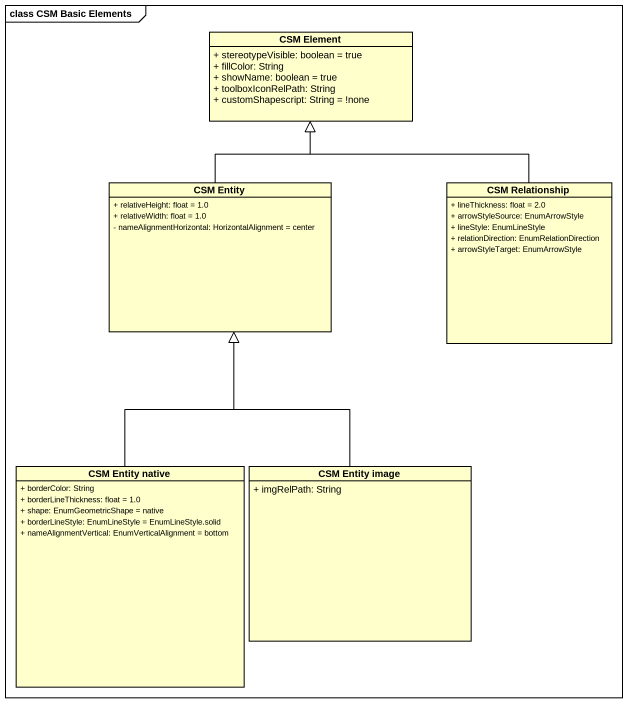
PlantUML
@startuml
mainframe class CSM Basic Elements
hide circle
hide empty members
skinparam classAttributeIconSize 0
class "CSM Element" as CSM_Element {
  + stereotypeVisible: boolean = true
  + fillColor: String
  + showName: boolean = true
  + toolboxIconRelPath: String
  + customShapescript: String = !none
}
class "CSM Entity" as CSM_Entity {
  + relativeHeight: float = 1.0
  + relativeWidth: float = 1.0
  - nameAlignmentHorizontal: HorizontalAlignment = center
}
class "CSM Relationship" as CSM_Relationship {
  + lineThickness: float = 2.0
  + arrowStyleSource: EnumArrowStyle
  + lineStyle: EnumLineStyle
  + relationDirection: EnumRelationDirection
  + arrowStyleTarget: EnumArrowStyle
}
class "CSM Entity native" as CSM_Entity_native {
  + borderColor: String
  + borderLineThickness: float = 1.0
  + shape: EnumGeometricShape = native
  + borderLineStyle: EnumLineStyle = EnumLineStyle.solid
  + nameAlignmentVertical: EnumVerticalAlignment = bottom
}
class "CSM Entity image" as CSM_Entity_image {
  + imgRelPath: String
}
CSM_Entity -up-|> CSM_Element
CSM_Relationship -up-|> CSM_Element
CSM_Entity_native -up-|> CSM_Entity
CSM_Entity_image -up-|> CSM_Entity
@enduml
